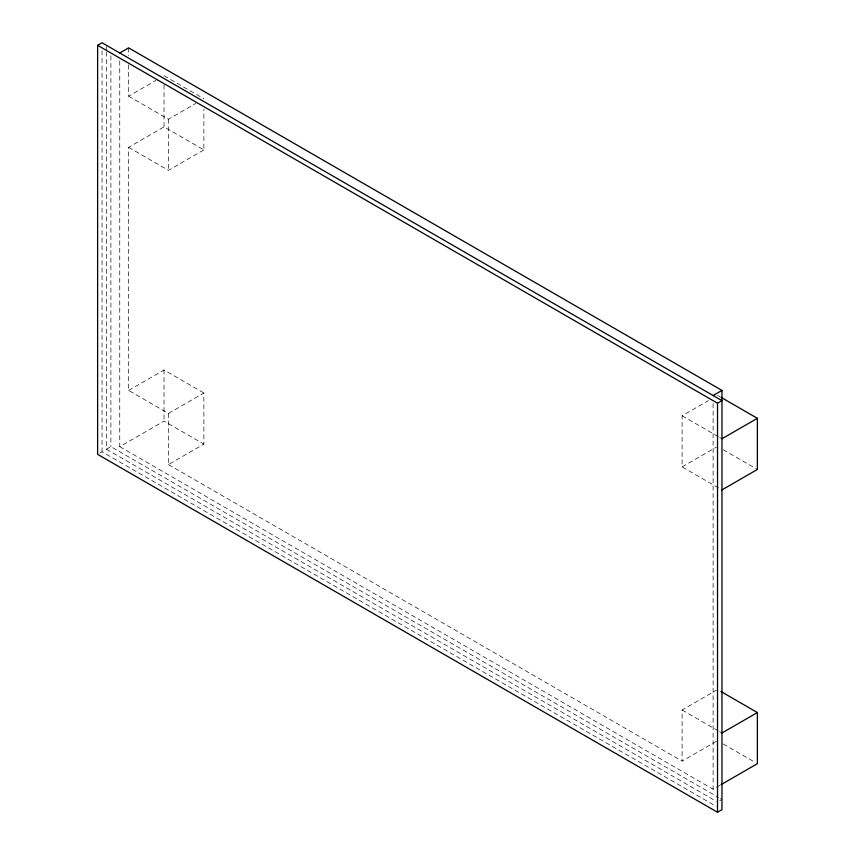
<?xml version="1.0" encoding="UTF-8"?>
<svg xmlns="http://www.w3.org/2000/svg" width="855" height="855" viewBox="0 0 855 855"><rect width="100%" height="100%" fill="white"/><g stroke="black" fill="none" stroke-linecap="round" stroke-linejoin="round"><path stroke-width="0.64" stroke-dasharray="4.28 3.21" d="M128.613 64.852L128.613 96.198L156.038 80.37M128.613 96.198L168.467 119.208L195.891 103.38M168.467 413.446L168.467 464.575L203.885 444.119L203.885 392.99L168.467 413.446L128.613 390.436L128.613 147.338L164.032 126.882L203.885 149.892L203.885 109.248M128.613 147.338L168.467 170.337L203.885 149.892M128.613 390.436L164.032 369.98L203.885 392.99M99.832 453.065L102.044 451.793L716.18 806.351M106.469 51.973L106.469 449.228L110.904 446.673L718.499 797.469M119.753 60.983L119.753 446.673L164.032 421.109L203.885 444.119M718.542 487.927L682.108 466.894L682.108 415.765L708.389 400.589M682.108 466.894L716.394 447.101M716.394 741.328L682.108 761.121L682.108 709.992L716.394 690.199M119.753 446.673L713.102 789.24L719.921 785.307M719.75 800.75L721.962 799.468L719.654 798.132M164.032 75.753L203.885 98.763M717.527 395.309L719.814 396.624M682.108 415.765L718.542 436.798M719.686 437.45L721.962 438.765M723.223 449.73L757.38 469.448M682.108 709.992L718.542 731.025M719.686 731.688L721.962 733.002M723.223 743.957L755.104 762.361M168.467 464.575L682.108 761.121M106.469 449.228L716.372 801.359M713.102 403.549L713.102 789.24M168.467 119.208L168.467 170.337M164.032 84.934L164.032 126.882M164.032 369.98L164.032 421.109M128.613 47.859L128.613 55.703M110.904 55.864L110.904 446.673M106.469 46.64L106.469 50.637M102.044 50.744L102.044 451.793"/><path stroke-width="1.28" d="M97.62 45.304L102.044 42.75L721.962 400.653L717.527 403.207L97.62 45.304L97.62 454.347L717.527 812.25L721.962 809.696L721.962 390.425L128.613 47.859L119.753 52.978M713.102 395.544L721.962 390.425M721.962 438.765L757.38 418.319L757.38 469.448L721.962 489.894M721.962 733.002L757.38 712.546L757.38 763.675L721.054 784.655M720.947 397.276L757.38 418.319M720.947 691.513L757.38 712.546M717.527 403.207L717.527 812.25"/></g></svg>
